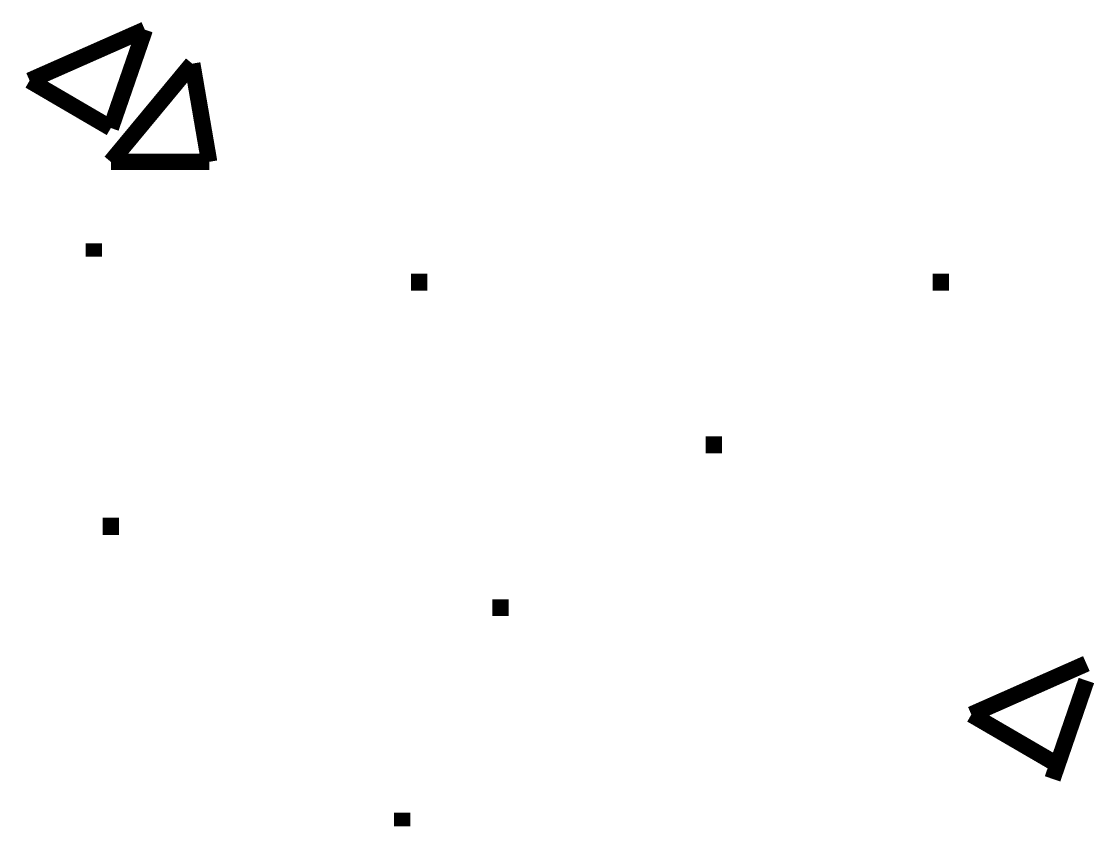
# Model space of a CAD drawing. Header units: millimetres. Extents: x 5 to 350, y 3 to 213.
# Drawn here: x 206.97 to 212.56, y 113.16 to 117.39 of the extents above; entities that cross this region are included whole.
import ezdxf

# ---------------------------------------------------------------- set-up
doc = ezdxf.new("R2010")
doc.units = ezdxf.units.MM
doc.layers.add('P', color=255, linetype='Continuous')

msp = doc.modelspace()

# ---------------------------------------------------------------- linework, layer by layer
at = {"layer": 'P', "const_width": 0.085}
for points in [[(207.01, 117.087), (207.61, 117.352)], [(207.433, 116.84), (207.61, 117.352)], [(207.433, 116.664), (207.857, 117.175)], [(207.945, 116.664), (207.857, 117.175)], [(207.01, 117.087), (207.433, 116.84)], [(207.433, 116.664), (207.945, 116.664)], [(207.345, 116.17), (207.345, 116.24)], [(209.038, 115.993), (209.038, 116.082)], [(211.755, 115.993), (211.755, 116.082)], [(210.573, 115.147), (210.573, 115.235)], [(207.433, 114.723), (207.433, 114.812)], [(209.462, 114.3), (209.462, 114.388)], [(211.914, 113.788), (212.513, 114.053)], [(212.337, 113.453), (212.513, 113.965)], [(211.914, 113.788), (212.337, 113.542)], [(208.95, 113.206), (208.95, 113.277)]]:
    msp.add_lwpolyline(points, dxfattribs=at)

doc.saveas('drawing.dxf')
